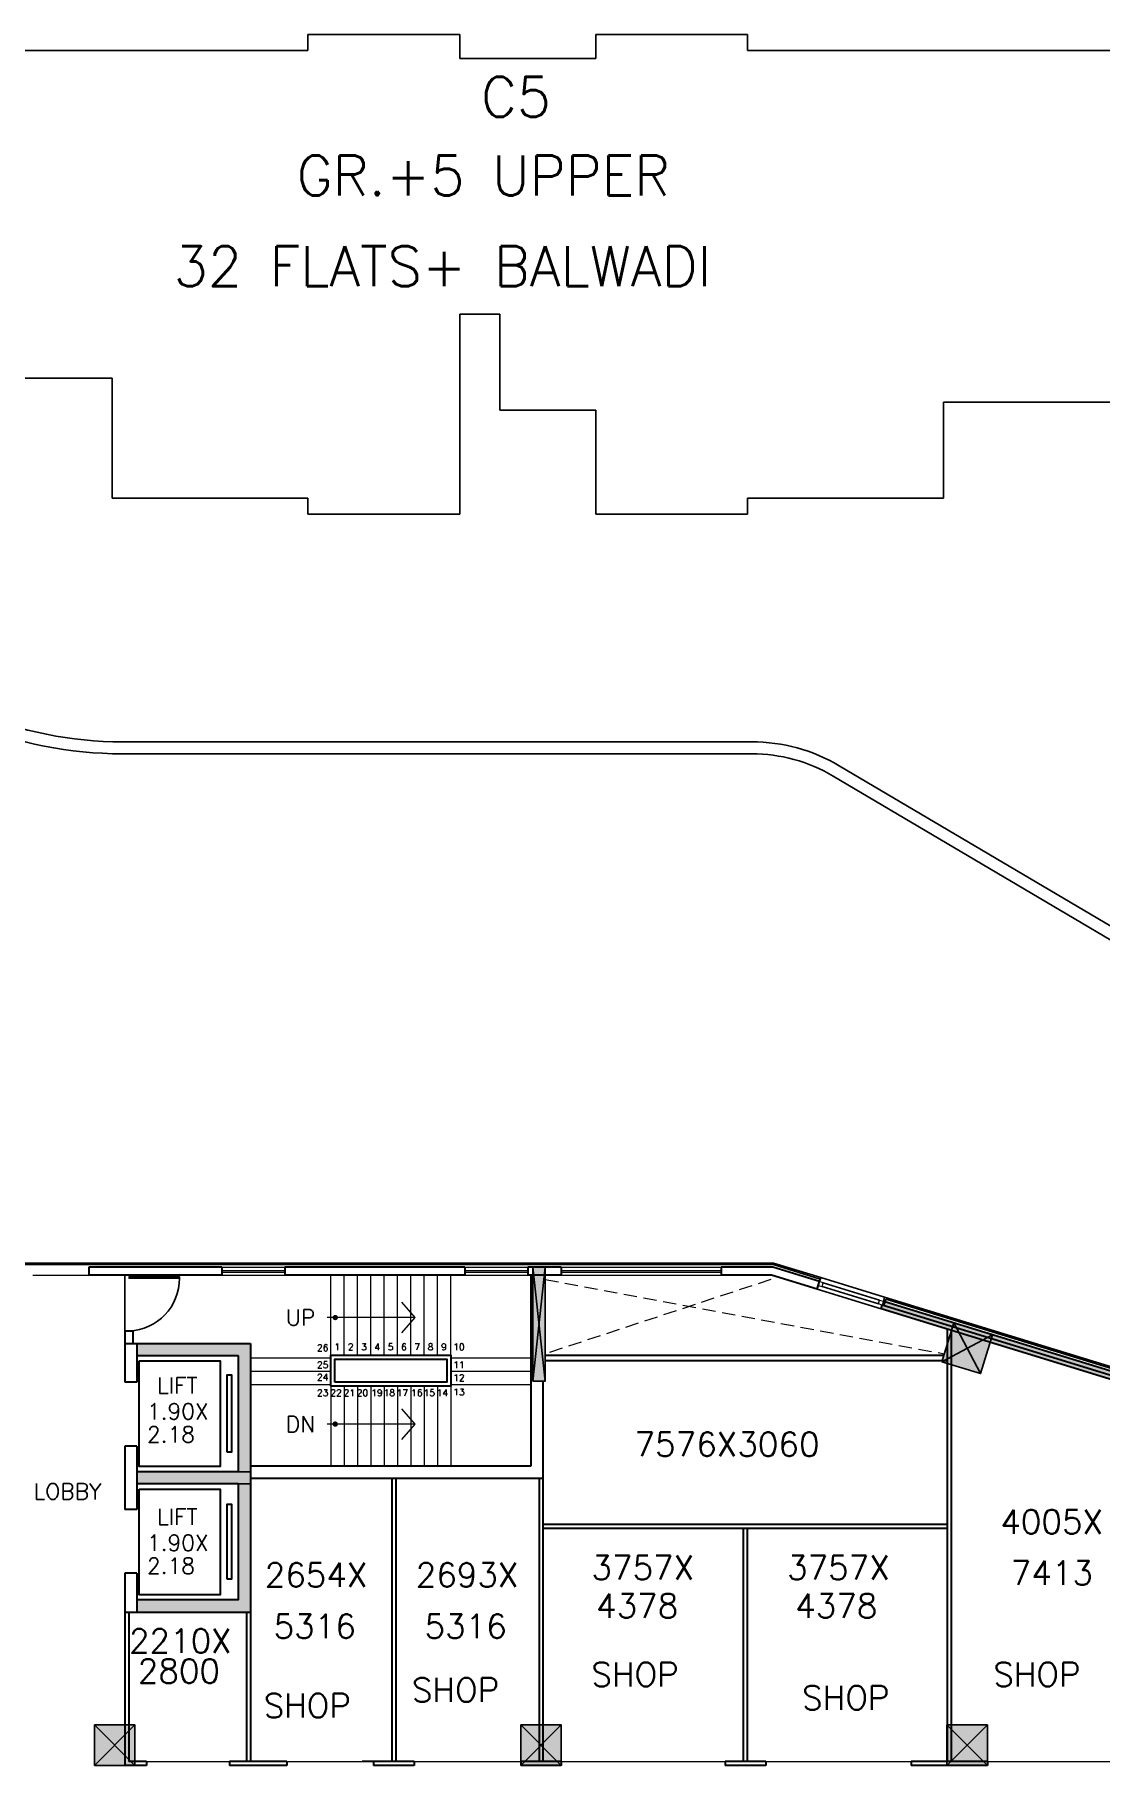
# Model space of a CAD drawing. Extents: x -14054 to 906348, y -36965 to 188562.
# Drawn here: x 112040 to 132043, y 100629 to 133119 of the extents above; entities that cross this region are included whole.
import ezdxf
from ezdxf.enums import TextEntityAlignment as Align

# ---------------------------------------------------------------- set-up
doc = ezdxf.new("R2010")
doc.units = 0
doc.header["$LTSCALE"] = 1000
doc.header["$MEASUREMENT"] = 0
doc.linetypes.add('HIDDEN', pattern=[0.375, 0.25, -0.125])
for name, color, linetype in [('COL', 5, 'CONTINUOUS'), ('DOOR', 6, 'CONTINUOUS'), ('GLASS', 9, 'CONTINUOUS'), ('GNL', 1, 'CONTINUOUS'), ('GRNT', 3, 'CONTINUOUS'), ('HATCH', 9, 'CONTINUOUS'), ('LAYOUT', 7, 'CONTINUOUS'), ('SOLID', 252, 'CONTINUOUS')]:
    doc.layers.add(name, color=color, linetype=linetype)
for name, color, linetype, lineweight in [('HIDDEN', 7, 'HIDDEN', 15), ('STAIR', 4, 'CONTINUOUS', 15), ('TEXT', 3, 'CONTINUOUS', 15), ('WALL', 2, 'CONTINUOUS', 30), ('WIN', 6, 'CONTINUOUS', 9)]:
    doc.layers.add(name, color=color, linetype=linetype, lineweight=lineweight)
doc.styles.add('ROMAN', font='ROMANS')
doc.styles.add('ROMANS', font='ROMANS.shx', dxfattribs={"height": 350})
doc.styles.add('STYLE2', font='simplex.shx', dxfattribs={"width": 0.8})

# ---------------------------------------------------------------- blocks, each defined once
blk = doc.blocks.new('*U46')
at = {"layer": 'HATCH'}
h = blk.add_hatch(dxfattribs=at)
h.set_pattern_fill('AR-CONC', color=256, scale=10, style=0)
h.set_pattern_definition([(50, (172774.23, -61396.816), (71.726018, -6.275213), [7.5, -82.5]), (355, (172774.23, -61396.816), (-13.875133, 75.219213), [6, -66]), (100.4514, (172780.21, -61397.34), (57.850938, 68.943954), [6.37402, -70.11421]), (46.1842, (172774.23, -61376.816), (106.724105, -16.5519), [11.25, -123.75]), (96.6356, (172783.13, -61378.2), (93.46627, 97.41179), [9.56103, -105.1713]), (351.1842, (172774.23, -61376.82), (93.466195, 97.41186), [9, -99]), (21, (172784.23, -61381.816), (59.690705, -40.26189), [7.5, -82.5]), (326, (172784.23, -61381.816), (24.331533, 72.515005), [6, -66]), (71.4514, (172789.207, -61385.17), (84.022263, 32.25305), [6.37402, -70.11421]), (37.5, (172774.232, -61396.816), (1.2159855, 33.2893854), [0, -65.2, 0, -67, 0, -66.25]), (7.5, (172774.232, -61396.816), (26.306954, 39.441171), [0, -38.2, 0, -63.7, 0, -25.25]), (327.5, (172751.932, -61396.816), (53.3822436, -2.255487), [0, -25, 0, -78, 0, -103.5]), (317.5, (172741.93, -61396.816), (58.318617, 10.010498), [0, -32.5, 0, -51.8, 0, -73.5])])
h.paths.add_polyline_path([(129997.04, 108638.71), (129974.98, 108567.03), (133617.77, 107445.93), (133639.84, 107517.62)])
h.paths.add_polyline_path([(129248.6, 108790.58), (129270.66, 108862.26), (127948.79, 109269.08), (127926.73, 109197.4)])
h = blk.add_hatch(dxfattribs=at)
h.set_pattern_fill('AR-SAND', color=256, scale=30, style=0)
h.set_pattern_definition([(37.5, (172774.23, -61396.816), (-1.889801, 57.804713), [0, -45.6, 0, -51, 0, -48.75]), (7.5, (172774.23, -61396.816), (53.0933, 84.664382), [0, -24.6, 0, -41.1, 0, -15.75]), (327.5, (172737.33, -61396.816), (93.424256, 0.169772), [0, -15, 0, -54, 0, -70.5]), (317.5, (172737.33, -61396.816), (90.183798, 26.330267), [0, -7.5, 0, -35.4, 0, -40.5])])
h.paths.add_polyline_path([(130019.1, 108710.4), (129997.04, 108638.71), (133611.16, 107526.44), (133633.22, 107598.12)])
h.paths.add_polyline_path([(129270.66, 108862.26), (129292.72, 108933.95), (127999.52, 109331.94), (127977.46, 109260.26)])
at = {"layer": 'SOLID'}
for points in [[(121394.14, 107844.89), (121624.14, 107844.89), (121624.14, 109979.89), (121394.14, 109979.89)], [(129069.17, 108207.57), (129795.55, 107984.02), (130019.1, 108710.4), (129292.72, 108933.95)], [(116091.14, 108549.89), (113961.14, 108549.89), (113961.14, 108319.89), (115861.14, 108319.89), (115861.14, 106142.39), (113961.14, 106142.39), (113961.14, 105912.39), (116091.14, 105912.39)], [(116091.14, 106142.39), (113961.14, 106142.39), (113961.14, 105912.39), (115861.14, 105912.39), (115861.14, 103734.89), (113961.14, 103734.89), (113961.14, 103504.89), (116091.14, 103504.89)], [(113164.14, 100629.38), (113924.14, 100629.38), (113924.14, 101389.38), (113164.14, 101389.38)], [(121164.14, 100629.38), (121924.14, 100629.38), (121924.14, 101389.38), (121164.14, 101389.38)], [(129164.14, 100629.38), (129924.14, 100629.38), (129924.14, 101389.38), (129164.14, 101389.38)]]:
    blk.add_hatch(color=256, dxfattribs=at).paths.add_polyline_path(points)
at = {"layer": 'COL', "color": 7}
for p, q in [((121624.14, 107844.89), (121394.14, 109979.89)), ((121624.14, 109979.89), (121394.14, 107844.89)), ((129292.72, 108933.95), (129795.55, 107984.02)), ((130019.1, 108710.4), (129069.17, 108207.57)), ((113924.14, 101389.38), (113164.14, 100629.38)), ((113164.14, 101389.38), (113924.14, 100629.38)), ((121924.14, 101389.38), (121164.14, 100629.38)), ((121164.14, 101389.38), (121924.14, 100629.38)), ((129924.14, 101389.38), (129164.14, 100629.38)), ((129164.14, 101389.38), (129924.14, 100629.38))]:
    blk.add_line(p, q, dxfattribs=at)
at = {"layer": 'COL'}
for points in [[(121394.14, 107844.89), (121624.14, 107844.89), (121624.14, 109979.89), (121394.14, 109979.89)], [(129069.17, 108207.57), (129795.55, 107984.02), (130019.1, 108710.4), (129292.72, 108933.95)], [(116091.14, 108549.89), (113961.14, 108549.89), (113961.14, 108319.89), (115861.14, 108319.89), (115861.14, 106142.39), (113961.14, 106142.39), (113961.14, 105912.39), (116091.14, 105912.39)], [(116091.14, 106142.39), (113961.14, 106142.39), (113961.14, 105912.39), (115861.14, 105912.39), (115861.14, 103734.89), (113961.14, 103734.89), (113961.14, 103504.89), (116091.14, 103504.89)], [(113164.14, 100629.38), (113924.14, 100629.38), (113924.14, 101389.38), (113164.14, 101389.38)], [(121164.14, 100629.38), (121924.14, 100629.38), (121924.14, 101389.38), (121164.14, 101389.38)], [(129164.14, 100629.38), (129924.14, 100629.38), (129924.14, 101389.38), (129164.14, 101389.38)]]:
    blk.add_lwpolyline(points, close=True, dxfattribs=at)
at = {"layer": 'DOOR'}
blk.add_line((113731.14, 109829.89), (113731.14, 108784.89), dxfattribs=at)
blk.add_lwpolyline([(114758.92, 109774.33), (113814.47, 109774.33), (113814.47, 109802.11), (114758.92, 109802.11), (114758.92, 109774.33, -0.40446567), (113814.47, 108784.89, -0.4142838)], format="xyb", dxfattribs=at)
at = {"layer": 'GLASS'}
for p, q in [((127926.73, 109197.4), (126726.73, 109566.71)), ((127994.38, 109417.22), (126794.38, 109786.53)), ((127877.11, 109291.14), (126820.47, 109616.33)), ((127899.17, 109362.82), (126842.53, 109688.01))]:
    blk.add_line(p, q, dxfattribs=at)
at = {"layer": 'GNL', "ltscale": 140}
for p, q in [((125906.17, 110059.89), (105849.81, 110059.89)), ((125901.66, 110029.89), (105849.81, 110029.89)), ((126785.56, 109757.86), (125901.66, 110029.89)), ((126794.38, 109786.53), (125906.17, 110059.89))]:
    blk.add_line(p, q, dxfattribs=at)
at = {"layer": 'GNL'}
blk.add_line((126770.85, 109710.07), (126794.38, 109786.53), dxfattribs=at)
at = {"layer": 'GRNT', "ltscale": 140}
for p, q in [((127970.85, 109340.76), (127994.38, 109417.22)), ((127977.46, 109260.26), (128014.23, 109379.73)), ((133685.43, 107665.76), (127994.38, 109417.22)), ((133647.93, 107645.91), (128014.23, 109379.73))]:
    blk.add_line(p, q, dxfattribs=at)
at = {"layer": 'HIDDEN'}
for p, q in [((121624.14, 109749.89), (129115.03, 108354.89)), ((125859.55, 109749.89), (121624.14, 108354.89))]:
    blk.add_line(p, q, dxfattribs=at)
at = {"layer": 'LAYOUT'}
for p, q in [((120021.1, 133118.69), (117171.06, 133118.69)), ((117171.06, 133118.69), (117171.06, 132818.69)), ((120021.1, 132668.68), (120021.1, 133118.69)), ((125421.18, 133118.69), (122571.14, 133118.69)), ((122571.14, 133118.69), (122571.14, 132668.68)), ((125421.18, 132818.69), (125421.18, 133118.69)), ((117171.06, 132818.69), (109970.95, 132818.69)), ((122571.14, 132668.68), (120021.1, 132668.68)), ((129096.24, 132818.69), (125421.18, 132818.69)), ((132621.29, 132818.69), (129021.24, 132818.69)), ((120021.1, 124118.55), (120021.1, 127868.61)), ((120021.1, 127868.61), (120771.11, 127868.61)), ((120771.11, 127868.61), (120771.11, 126068.58)), ((110120.95, 126668.59), (113496, 126668.59)), ((113496, 126668.59), (113496, 124418.56)), ((120771.11, 126068.58), (122571.14, 126068.58)), ((122571.14, 126068.58), (122571.14, 124118.55)), ((129096.24, 124418.56), (129096.24, 126218.59)), ((129096.24, 126218.59), (132621.29, 126218.59)), ((113496, 124418.56), (117171.06, 124418.56)), ((117171.06, 124418.56), (117171.06, 124118.55)), ((117171.06, 124118.55), (120021.1, 124118.55)), ((122571.14, 124118.55), (125421.18, 124118.55)), ((125421.18, 124418.56), (129096.24, 124418.56)), ((125421.18, 124118.55), (125421.18, 124418.56))]:
    blk.add_line(p, q, dxfattribs=at)
at = {"layer": 'LAYOUT', "linetype": 'Continuous'}
for p, q in [((113688.52, 119843.49), (125501.42, 119843.49)), ((113688.52, 119618.49), (125501.42, 119618.49)), ((134197.09, 115225.92), (127142.16, 119394.94)), ((134082.62, 115032.21), (127027.69, 119201.23))]:
    blk.add_line(p, q, dxfattribs=at)
for centre, radius, start, end in [((113688.52, 127118.6), 7275.11, 225, 270), ((113688.52, 127118.6), 7500.11, 225, 270), ((125501.42, 116618.44), 3225.05, 59.419611, 90), ((125501.42, 116618.44), 3000.05, 59.419611, 90)]:
    blk.add_arc(centre, radius, start, end, dxfattribs=at)
at = {"layer": 'STAIR'}
for p, q in [((117599.64, 108329.89), (117599.64, 109829.89)), ((117849.64, 108329.89), (117849.64, 109829.89)), ((118099.64, 108329.89), (118099.64, 109829.89)), ((118349.64, 108329.89), (118349.64, 109829.89)), ((118599.64, 108329.89), (118599.64, 109829.89)), ((118849.64, 108329.89), (118849.64, 109829.89)), ((119099.64, 108329.89), (119099.64, 109829.89)), ((119349.64, 108329.89), (119349.64, 109829.89)), ((119599.64, 108329.89), (119599.64, 109829.89)), ((119849.64, 108329.89), (119849.64, 109829.89)), ((116091.14, 108281.39), (117599.64, 108281.39)), ((119849.64, 108281.39), (121358.14, 108281.39)), ((116091.14, 108031.39), (117599.64, 108031.39)), ((119849.64, 108031.39), (121358.14, 108031.39)), ((116091.14, 107781.39), (117599.64, 107781.39)), ((117599.64, 107749.89), (117599.64, 106249.89)), ((117849.64, 107749.89), (117849.64, 106249.89)), ((118099.64, 107749.89), (118099.64, 106249.89)), ((118349.64, 107749.89), (118349.64, 106249.89)), ((118599.64, 107749.89), (118599.64, 106249.89)), ((118849.64, 107749.89), (118849.64, 106249.89)), ((119099.64, 107749.89), (119099.64, 106249.89)), ((119349.64, 107749.89), (119349.64, 106249.89)), ((119599.64, 107749.89), (119599.64, 106249.89)), ((119849.64, 107781.39), (121358.14, 107781.39)), ((119849.64, 107749.89), (119849.64, 106249.89))]:
    blk.add_line(p, q, dxfattribs=at)
at = {"layer": 'STAIR', "linetype": 'Continuous'}
for p, q in [((119182.68, 109036.21), (117532.68, 109036.21)), ((119182.68, 107036.21), (117532.68, 107036.21))]:
    blk.add_line(p, q, dxfattribs=at)
for points in [[(118932.68, 108748.53), (119182.68, 109036.21), (118932.68, 109323.89)], [(118932.68, 106748.53), (119182.68, 107036.21), (118932.68, 107323.89)]]:
    blk.add_lwpolyline(points, dxfattribs=at)
at = {"layer": 'STAIR', "linetype": 'Continuous', "const_width": 50}
for points in [[(117657.68, 109036.21, 1), (117707.68, 109036.21, 1)], [(117657.68, 107036.21, 1), (117707.68, 107036.21, 1)]]:
    blk.add_lwpolyline(points, format="xyb", close=True, dxfattribs=at)
at = {"layer": 'WALL', "linetype": 'Continuous'}
for p, q in [((113057.65, 109979.89), (113057.65, 109829.89)), ((115552.58, 109979.89), (115552.58, 109829.89)), ((116735.91, 109979.89), (116735.91, 109829.89)), ((120114.39, 109979.89), (120114.39, 109829.89)), ((121297.73, 109979.89), (121297.73, 109829.89)), ((121924.14, 109979.89), (121924.14, 109829.89)), ((124924.14, 109979.89), (124924.14, 109829.89)), ((113731.14, 108779.89), (113731.14, 107819.89)), ((113731.14, 108549.89), (116091.14, 108549.89)), ((113881.14, 108779.89), (113881.14, 108549.89)), ((113961.14, 108549.89), (113961.14, 107819.89)), ((115861.14, 108319.89), (113961.14, 108319.89)), ((115861.14, 108319.89), (115861.14, 106142.39)), ((121624.14, 108329.89), (129114.51, 108329.89)), ((121624.14, 108229.89), (129164.14, 108229.89)), ((113961.14, 107819.89), (113731.14, 107819.89)), ((113961.14, 106619.89), (113731.14, 106619.89)), ((113731.14, 106619.89), (113731.14, 105889.89)), ((113961.14, 106619.89), (113961.14, 105912.39)), ((116091.14, 106249.89), (121358.14, 106249.89)), ((113731.14, 106119.89), (113731.14, 105434.89)), ((113961.14, 106142.39), (113961.14, 105434.89)), ((115861.14, 106142.39), (113961.14, 106142.39)), ((116091.14, 106019.89), (121588.14, 106019.89)), ((115861.14, 105912.39), (113961.14, 105912.39)), ((115861.14, 105912.39), (115861.14, 103734.89)), ((113961.14, 105434.89), (113731.14, 105434.89)), ((113961.14, 104234.89), (113731.14, 104234.89)), ((113731.14, 104234.89), (113731.14, 103504.89)), ((113961.14, 104234.89), (113961.14, 103504.89)), ((115861.14, 103734.89), (113961.14, 103734.89)), ((113731.14, 103504.89), (116091.14, 103504.89))]:
    blk.add_line(p, q, dxfattribs=at)
at = {"layer": 'WALL', "color": 2, "ltscale": 140}
for p, q in [((115552.58, 109979.89), (113057.65, 109979.89)), ((115552.58, 109829.89), (113057.65, 109829.89)), ((120114.39, 109979.89), (116735.91, 109979.89)), ((120114.39, 109829.89), (116735.91, 109829.89)), ((121924.14, 109979.89), (121297.73, 109979.89)), ((121924.14, 109829.89), (121297.73, 109829.89)), ((125894.14, 109979.89), (124924.14, 109979.89)), ((125871.58, 109829.89), (124924.14, 109829.89)), ((126726.73, 109566.71), (125871.58, 109829.89)), ((126770.85, 109710.07), (125894.14, 109979.89)), ((126726.73, 109566.71), (126770.85, 109710.07)), ((127926.73, 109197.4), (127948.79, 109269.08)), ((133617.77, 107445.93), (127926.73, 109197.4)), ((133639.84, 107517.62), (127948.79, 109269.08)), ((133633.22, 107598.12), (127999.52, 109331.94)), ((113881.14, 108779.89), (113731.14, 108779.89))]:
    blk.add_line(p, q, dxfattribs=at)
at = {"layer": 'WALL'}
for p, q in [((121358.14, 106249.89), (121358.14, 109829.89)), ((116091.14, 108549.89), (116091.14, 103504.89)), ((129176.64, 100704.38), (129176.64, 108812.73)), ((129251.64, 100704.38), (129251.64, 108789.65)), ((121588.14, 100704.38), (121588.14, 107844.89)), ((118745.14, 106019.89), (118745.14, 100704.38)), ((118820.14, 106019.89), (118820.14, 100704.38)), ((121513.14, 100704.38), (121513.14, 106019.89)), ((121588.14, 105157.39), (129164.14, 105157.39)), ((121588.14, 105082.39), (129164.14, 105082.39)), ((125344.89, 100704.38), (125344.89, 105082.39)), ((125419.89, 100704.38), (125419.89, 105082.39)), ((113731.14, 103504.89), (113731.14, 103504.89)), ((113731.14, 103504.89), (113731.14, 100629.38)), ((113806.14, 103504.89), (113806.14, 100704.38)), ((116016.14, 103504.89), (116016.14, 100704.38)), ((116091.14, 103504.89), (116091.14, 100704.38)), ((114137.14, 100629.38), (113731.14, 100629.38)), ((114137.14, 100704.38), (113806.14, 100704.38)), ((114137.14, 100704.38), (114137.14, 100629.38)), ((116776.14, 100704.38), (115696.14, 100704.38)), ((115696.14, 100704.38), (115696.14, 100629.38)), ((116776.14, 100629.38), (115696.14, 100629.38)), ((116776.14, 100704.38), (116776.14, 100629.38)), ((119163.14, 100704.38), (118190.89, 100704.38)), ((118402.14, 100704.38), (118402.14, 100629.38)), ((119031.17, 100704.38), (118402.14, 100704.38)), ((119163.14, 100629.38), (118402.14, 100629.38)), ((119163.14, 100704.38), (119163.14, 100629.38)), ((121924.14, 100704.38), (121164.14, 100704.38)), ((121164.14, 100704.38), (121164.14, 100629.38)), ((121924.14, 100629.38), (121164.14, 100629.38)), ((121924.14, 100704.38), (121924.14, 100629.38)), ((125001.89, 100704.38), (125001.89, 100629.38)), ((125762.89, 100704.38), (125001.89, 100704.38)), ((125762.89, 100629.38), (125001.89, 100629.38)), ((125762.89, 100704.38), (125762.89, 100629.38)), ((129924.14, 100704.38), (128491.64, 100704.38)), ((128491.64, 100704.38), (128491.64, 100629.38)), ((129924.14, 100629.38), (128491.64, 100629.38)), ((129924.14, 100704.38), (129924.14, 100629.38))]:
    blk.add_line(p, q, dxfattribs=at)
at = {"layer": 'WALL', "linetype": 'Continuous'}
for points in [[(114004.58, 108223.46), (115520.93, 108223.46), (115520.93, 106238.95), (114004.58, 106238.95)], [(117599.64, 107749.89), (117599.64, 108329.89), (119849.64, 108329.89), (119849.64, 107749.89)], [(117674.64, 107824.89), (117674.64, 108254.89), (119774.64, 108254.89), (119774.64, 107824.89)], [(115649.89, 106513.53), (115738.82, 106513.53), (115738.82, 107957.08), (115649.89, 107957.08)], [(114004.58, 105815.96), (115520.93, 105815.96), (115520.93, 103831.45), (114004.58, 103831.45)], [(115649.89, 104128.53), (115738.82, 104128.53), (115738.82, 105527.08), (115649.89, 105527.08)]]:
    blk.add_lwpolyline(points, close=True, dxfattribs=at)
at = {"layer": 'WIN', "linetype": 'Continuous'}
for p, q in [((112007.65, 109829.89), (113057.65, 109829.89)), ((115552.58, 109979.89), (116735.91, 109979.89)), ((115552.58, 109917.89), (116735.91, 109917.89)), ((115552.58, 109887.39), (116735.91, 109887.39)), ((115552.58, 109829.89), (116735.91, 109829.89)), ((120114.39, 109979.89), (121297.73, 109979.89)), ((120114.39, 109917.89), (121297.73, 109917.89)), ((120114.39, 109887.39), (121297.73, 109887.39)), ((120114.39, 109829.89), (121297.73, 109829.89)), ((121924.14, 109979.89), (124924.14, 109979.89)), ((121924.14, 109917.89), (124924.14, 109917.89)), ((121924.14, 109887.39), (124924.14, 109887.39)), ((121924.14, 109829.89), (124924.14, 109829.89))]:
    blk.add_line(p, q, dxfattribs=at)
at = {"layer": 'WIN'}
for p, q in [((114137.14, 100704.38), (115696.14, 100704.38)), ((116776.14, 100704.38), (118402.14, 100704.38)), ((119163.14, 100704.38), (121164.14, 100704.38)), ((121924.14, 100704.38), (125001.89, 100704.38)), ((125762.89, 100704.38), (128491.64, 100704.38)), ((129924.14, 100704.38), (132939.14, 100704.38))]:
    blk.add_line(p, q, dxfattribs=at)
at = {"layer": 'WIN', "color": 3}
for points in [[(126842.53, 109688.01), (126770.85, 109710.07), (126748.79, 109638.39), (126820.47, 109616.33)], [(127899.17, 109362.82), (127970.85, 109340.76), (127948.79, 109269.08), (127877.11, 109291.14)]]:
    blk.add_lwpolyline(points, close=True, dxfattribs=at)
at = {"layer": 'LAYOUT', "color": 7, "linetype": 'Continuous', "style": 'STYLE2'}
for s, height, p in [('C5', 750.011, (120416.12, 131574.94)), ('GR.+5 UPPER', 750.0114, (116960.44, 130100.7)), ('32 FLATS+ BALWADI', 750.0114, (114648.36, 128395.45))]:
    blk.add_text(s, height=height, dxfattribs=at).set_placement(p)
at = {"layer": 'TEXT', "color": 3, "ltscale": 140, "style": 'ROMAN'}
for s, height, p in [('UP', 300, (116756.46, 108885.2)), ('26', 125, (117340.99, 108406.91)), ('1', 125, (117668.49, 108421.41)), ('2', 125, (117918.49, 108421.41)), ('3', 125, (118168.49, 108421.41)), ('4', 125, (118418.49, 108421.41)), ('5', 125, (118668.49, 108421.41)), ('6', 125, (118918.49, 108421.41)), ('7', 125, (119168.49, 108421.41)), ('8', 125, (119418.49, 108421.41)), ('9', 125, (119668.49, 108421.41)), ('10', 125, (119896.49, 108421.41)), ('25', 125, (117340.99, 108086.41)), ('11', 125, (119896.49, 108085.91)), ('24', 125, (117340.99, 107854.41)), ('12', 125, (119896.49, 107844.41)), ('23', 125, (117340.99, 107561.41)), ('22', 125, (117590.99, 107561.41)), ('21', 125, (117840.99, 107561.41)), ('20', 125, (118086.49, 107561.41)), ('19', 125, (118357.49, 107561.41)), ('18', 125, (118590.99, 107561.41)), ('17', 125, (118836.49, 107561.41)), ('16', 125, (119107.49, 107561.41)), ('15', 125, (119340.99, 107561.41)), ('14', 125, (119586.49, 107561.41)), ('13', 125, (119896.49, 107575.91)), ('DN', 300, (116756.46, 106885.2)), ('7576X3060', 450, (123300.63, 106431.61)), ('4005X', 450, (130165.51, 104978.73)), ('2654X', 450, (116358.78, 103978.59)), ('2693X', 450, (119192.52, 103978.59)), ('3757X', 450, (122491.57, 104117.76)), ('3757X', 450, (126162.6, 104117.76)), ('7413', 450, (130362.64, 104017.11)), ('4378', 450, (122578.2, 103401.19)), ('4378', 450, (126315.73, 103401.19)), ('5316', 450, (116525.15, 103016.97)), ('5316', 450, (119358.88, 103016.97)), ('2210X', 450, (113810.47, 102741.07)), ('2800', 450, (113976.83, 102175.59))]:
    blk.add_text(s, height=height, dxfattribs=at).set_placement(p)
at = {"layer": 'TEXT', "style": 'ROMANS'}
for s, p in [('LIFT', (114338.91, 107610.27)), ('1.90X', (114149.76, 107124.93)), ('2.18', (114149.76, 106692.68)), ('LOBBY', (112021.41, 105622.77)), ('LIFT', (114338.91, 105142.77)), ('1.90X', (114149.76, 104657.43)), ('2.18', (114149.76, 104225.18))]:
    blk.add_text(s, height=300, dxfattribs=at).set_placement(p)
at = {"layer": 'TEXT', "color": 3, "ltscale": 140, "style": 'ROMAN'}
for p in [(123310.19, 102337.82), (130853.19, 102337.82), (119941.19, 102045.32), (127264.69, 101898.82), (117158.19, 101752.32)]:
    blk.add_text('SHOP', height=450, dxfattribs=at).set_placement(p, align=Align.MIDDLE)

msp = doc.modelspace()

# ---------------------------------------------------------------- block references
at = {"layer": 'TEXT'}
msp.add_blockref('*U46', (0, 0), dxfattribs=at)

doc.saveas('drawing.dxf')
